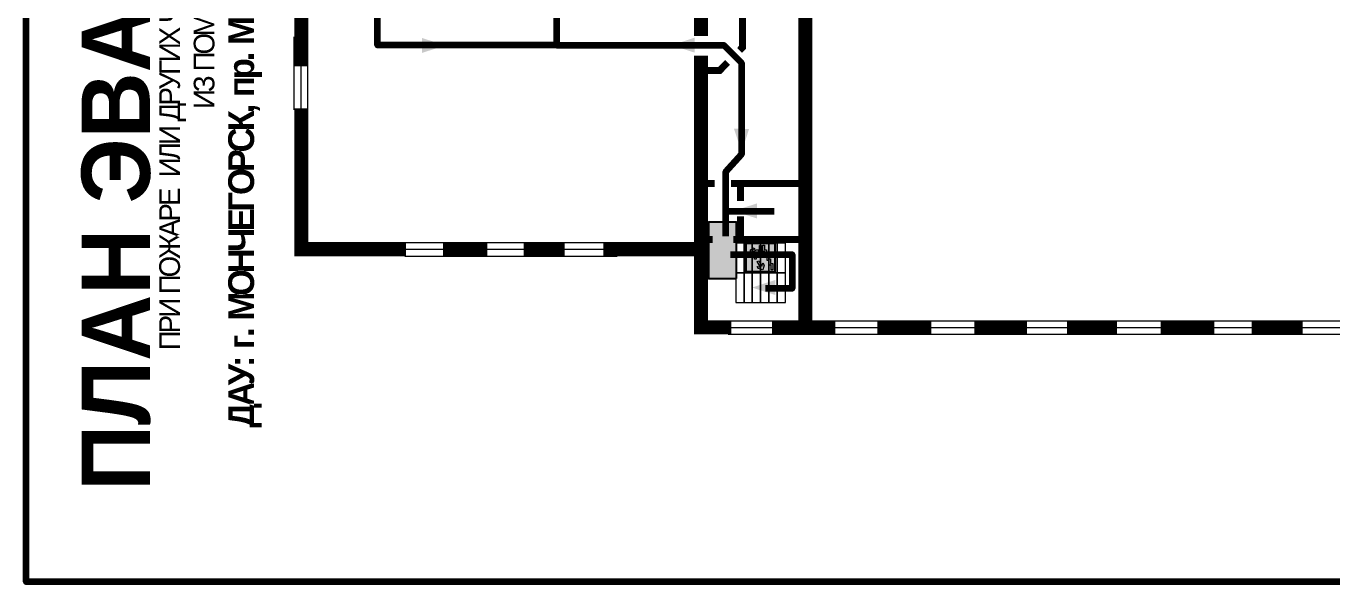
# Model space of a CAD drawing. Header units: millimetres. Extents: x 13810 to 67229, y 12374 to 21950.
# Drawn here: x 25277.2 to 25630.8, y 18687.8 to 18838.2 of the extents above; entities that cross this region are included whole.
import ezdxf

# ---------------------------------------------------------------- set-up
doc = ezdxf.new("R2010")
doc.units = ezdxf.units.MM
doc.layers.add('План_Штампы', color=7, linetype='Continuous')
doc.styles.add('обычный', font='arial.ttf')

# ---------------------------------------------------------------- blocks, each defined once
blk = doc.blocks.new('вниз 3')
at = {"lineweight": 0, "true_color": 0xffffff}
h = blk.add_hatch(color=7, dxfattribs=at)
h.dxf.hatch_style = 1
h.paths.add_polyline_path([(40997.5, -4475.69), (40997.25, -4475.28), (40995.76, -4476.15), (40995.97, -4475.23), (40995.39, -4475.56), (40995.05, -4476.83), (40996.33, -4477.17), (40996.91, -4476.83), (40996, -4476.55)], flags=0)
h.paths.add_polyline_path([(40999.81, -4473.95), (41000.22, -4473.95), (41000.64, -4474.67), (41001.03, -4474.43), (41000.46, -4473.49), (41000.42, -4473.49), (40999.43, -4473.49), (40998.68, -4473.92), (40998.68, -4474.57), (40997.88, -4474.57), (40997.88, -4475), (40999.14, -4475), (40999.14, -4474.43), (40999.14, -4474.38), (40999.59, -4475.15), (40998.72, -4475.67), (40998.72, -4477.06), (40999.24, -4477.06), (40999.24, -4475.96), (40999.95, -4475.56), (40999.95, -4476.43), (41001.61, -4476.43), (41001.61, -4475.88), (41000.47, -4475.88), (41000.47, -4475.12)], flags=0)
h.paths.add_polyline_path([(40999.2, -4473.24, 1), (40998.35, -4473.24, 1)], flags=0)
h.paths.add_polyline_path([(41000.46, -4477.26), (41001.69, -4477.26), (41001.69, -4476.84), (41000.03, -4476.84), (41000.03, -4477.39), (40998.78, -4477.39), (40998.78, -4477.95), (40997.53, -4477.95), (40997.53, -4478.5), (40996.29, -4478.5), (40996.29, -4479.06), (40995.05, -4479.06), (40995.05, -4479.48), (40995.29, -4479.48), (40996.72, -4479.48), (40996.72, -4478.92), (40997.97, -4478.92), (40997.97, -4478.36), (40999.2, -4478.36), (40999.2, -4477.81), (41000.46, -4477.81)], flags=0)
h.paths.add_polyline_path([(41002.37, -4472.17), (40994.37, -4472.17), (40994.37, -4480.17), (41002.37, -4480.17)])
h.paths.add_polyline_path([(41002.16, -4479.96), (40994.57, -4479.96), (40994.57, -4472.37), (41002.16, -4472.37)], flags=16)
h.paths.add_polyline_path([(41001.61, -4475.88), (41001.61, -4476.43), (40999.95, -4476.43), (40999.95, -4475.56), (40999.24, -4475.96), (40999.24, -4477.06), (40998.72, -4477.06), (40998.72, -4475.67), (40999.59, -4475.15), (40999.14, -4474.38), (40999.14, -4474.43), (40999.14, -4475), (40997.88, -4475), (40997.88, -4474.57), (40998.68, -4474.57), (40998.68, -4473.92), (40999.43, -4473.49), (41000.42, -4473.49), (41000.46, -4473.49), (41001.03, -4474.43), (41000.64, -4474.67), (41000.22, -4473.95), (40999.81, -4473.95), (41000.47, -4475.12), (41000.47, -4475.88)], flags=0)
h.paths.add_polyline_path([(41001.69, -4476.84), (41001.69, -4477.26), (41000.46, -4477.26), (41000.46, -4477.81), (40999.2, -4477.81), (40999.2, -4478.36), (40997.97, -4478.36), (40997.97, -4478.92), (40996.72, -4478.92), (40996.72, -4479.48), (40995.05, -4479.48), (40995.05, -4479.06), (40996.29, -4479.06), (40996.29, -4478.5), (40997.53, -4478.5), (40997.53, -4477.95), (40998.78, -4477.95), (40998.78, -4477.39), (41000.03, -4477.39), (41000.03, -4476.84)], flags=0)
h.paths.add_polyline_path([(40998.35, -4473.24, -1), (40999.2, -4473.24, -1)], flags=0)
h.paths.add_polyline_path([(40997.5, -4475.69), (40996, -4476.55), (40996.91, -4476.83), (40996.33, -4477.17), (40995.05, -4476.83), (40995.39, -4475.56), (40995.97, -4475.23), (40995.76, -4476.15), (40997.25, -4475.28)], flags=0)
at = {"lineweight": 0}
h = blk.add_hatch(color=126, dxfattribs=at)
h.dxf.hatch_style = 1
h.paths.add_polyline_path([(41002.16, -4472.37), (40994.57, -4472.37), (40994.57, -4479.96), (41002.16, -4479.96)])
h.paths.add_polyline_path([(40995.97, -4475.23), (40995.76, -4476.15), (40997.25, -4475.28), (40997.5, -4475.69), (40996, -4476.55), (40996.91, -4476.83), (40996.33, -4477.17), (40995.05, -4476.83), (40995.39, -4475.56)], flags=16)
h.paths.add_polyline_path([(40997.88, -4474.57), (40998.68, -4474.57), (40998.68, -4473.92), (40999.43, -4473.49), (41000.42, -4473.49), (41000.46, -4473.49), (41001.03, -4474.43), (41000.64, -4474.67), (41000.22, -4473.95), (40999.81, -4473.95), (41000.47, -4475.12), (41000.47, -4475.88), (41001.61, -4475.88), (41001.61, -4476.43), (40999.95, -4476.43), (40999.95, -4475.56), (40999.24, -4475.96), (40999.24, -4477.06), (40998.72, -4477.06), (40998.72, -4475.67), (40999.59, -4475.15), (40999.14, -4474.38), (40999.14, -4474.43), (40999.14, -4475), (40997.88, -4475)], flags=16)
h.paths.add_polyline_path([(40998.35, -4473.24, -1), (40999.2, -4473.24, -1)], flags=16)
h.paths.add_polyline_path([(40997.53, -4477.95), (40998.78, -4477.95), (40998.78, -4477.39), (41000.03, -4477.39), (41000.03, -4476.84), (41001.69, -4476.84), (41001.69, -4477.26), (41000.46, -4477.26), (41000.46, -4477.81), (40999.2, -4477.81), (40999.2, -4478.36), (40997.97, -4478.36), (40997.97, -4478.92), (40996.72, -4478.92), (40996.72, -4479.48), (40995.05, -4479.48), (40995.05, -4479.06), (40996.29, -4479.06), (40996.29, -4478.5), (40997.53, -4478.5)], flags=16)
at = {"lineweight": 0, "true_color": 0xffffff}
h = blk.add_hatch(color=7, dxfattribs=at)
h.dxf.hatch_style = 1
h.paths.add_polyline_path([(40999.2, -4473.24, 1), (40998.35, -4473.24, 1)])
h.paths.add_polyline_path([(40999.81, -4473.95), (41000.22, -4473.95), (41000.64, -4474.67), (41001.03, -4474.43), (41000.46, -4473.49), (41000.42, -4473.49), (40999.43, -4473.49), (40998.68, -4473.92), (40998.68, -4474.57), (40997.88, -4474.57), (40997.88, -4475), (40999.14, -4475), (40999.14, -4474.43), (40999.14, -4474.38), (40999.59, -4475.15), (40998.72, -4475.67), (40998.72, -4477.06), (40999.24, -4477.06), (40999.24, -4475.96), (40999.95, -4475.56), (40999.95, -4476.43), (41001.61, -4476.43), (41001.61, -4475.88), (41000.47, -4475.88), (41000.47, -4475.12)])
h.paths.add_polyline_path([(40999.2, -4477.81), (41000.46, -4477.81), (41000.46, -4477.26), (41001.69, -4477.26), (41001.69, -4476.84), (41000.03, -4476.84), (41000.03, -4477.39), (40998.78, -4477.39), (40998.78, -4477.95), (40997.53, -4477.95), (40997.53, -4478.5), (40996.29, -4478.5), (40996.29, -4479.06), (40995.05, -4479.06), (40995.05, -4479.48), (40995.29, -4479.48), (40996.72, -4479.48), (40996.72, -4478.92), (40997.97, -4478.92), (40997.97, -4478.36), (40999.2, -4478.36)])
h.paths.add_polyline_path([(40997.5, -4475.69), (40997.25, -4475.28), (40995.76, -4476.15), (40995.97, -4475.23), (40995.39, -4475.56), (40995.05, -4476.83), (40996.33, -4477.17), (40996.91, -4476.83), (40996, -4476.55)])
at = {"color": 126, "lineweight": 0}
for points in [[(40994.37, -4472.17), (41002.37, -4472.17), (41002.37, -4480.17), (40994.37, -4480.17)], [(40994.57, -4472.37), (41002.16, -4472.37), (41002.16, -4479.96), (40994.57, -4479.96)]]:
    blk.add_lwpolyline(points, close=True, dxfattribs=at)
for points in [[(40995.05, -4476.83), (40995.39, -4475.56), (40995.97, -4475.23), (40995.76, -4476.15), (40997.25, -4475.28), (40997.5, -4475.69), (40996, -4476.55), (40996.91, -4476.83), (40996.33, -4477.17), (40995.05, -4476.83)], [(40999.14, -4474.43), (40999.14, -4475), (40997.88, -4475), (40997.88, -4474.57), (40998.68, -4474.57), (40998.68, -4473.92), (40999.43, -4473.49), (41000.42, -4473.49), (41000.46, -4473.49), (41001.03, -4474.43), (41000.64, -4474.67), (41000.22, -4473.95), (40999.81, -4473.95), (41000.47, -4475.12), (41000.47, -4475.88), (41001.61, -4475.88), (41001.61, -4476.43), (40999.95, -4476.43), (40999.95, -4475.56), (40999.24, -4475.96), (40999.24, -4477.06), (40998.72, -4477.06), (40998.72, -4475.67), (40999.59, -4475.15), (40999.14, -4474.38), (40999.14, -4474.43)], [(40995.29, -4479.48), (40995.05, -4479.48), (40995.05, -4479.06), (40996.29, -4479.06), (40996.29, -4478.5), (40997.53, -4478.5), (40997.53, -4477.95), (40998.78, -4477.95), (40998.78, -4477.39), (41000.03, -4477.39), (41000.03, -4476.84), (41001.69, -4476.84), (41001.69, -4477.26), (41000.46, -4477.26), (41000.46, -4477.81), (40999.2, -4477.81), (40999.2, -4478.36), (40997.97, -4478.36), (40997.97, -4478.92), (40996.72, -4478.92), (40996.72, -4479.48), (40995.05, -4479.48)]]:
    blk.add_lwpolyline(points, dxfattribs=at)
blk.add_circle((40998.77, -4473.24), 0.426, dxfattribs=at)
blk = doc.blocks.new('A$C7B4425F7')
at = {"true_color": 0xffffff}
blk.add_hatch(color=7, dxfattribs=at).paths.add_polyline_path([(0, 0), (-16, 0), (-16, -8), (0, -8)])
h = blk.add_hatch(color=126)
h.paths.add_polyline_path([(-0.2, -0.2), (-15.8, -0.2), (-15.8, -7.8), (-0.2, -7.8)])
h.paths.add_polyline_path([(-11.76, -2.03), (-11.76, -3.66), (-11.17, -3.66, -0.568275), (-11.17, -6.18), (-12.58, -6.18), (-12.58, -2.03)], flags=16)
h.paths.add_polyline_path([(-13.33, -4.12, -0.495768), (-13.59, -6.18), (-15.03, -6.18), (-15.03, -2.03), (-13.59, -2.03, -0.487973)], flags=16)
h.paths.add_polyline_path([(-10.25, -2.03), (-9.48, -2.03), (-9.48, -6.18), (-10.25, -6.18)], flags=16)
h.paths.add_polyline_path([(-13.84, -3.69), (-14.24, -3.69), (-14.24, -3.03), (-13.9, -3.03, -0.692621)], flags=0)
h.paths.add_polyline_path([(-9.15, -2.03), (-8.4, -2.03), (-8.04, -3.07), (-7.68, -2.03), (-6.93, -2.03), (-7.64, -4.1), (-6.93, -6.18), (-7.68, -6.18), (-8.04, -5.14), (-8.4, -6.18), (-9.15, -6.18), (-8.44, -4.1)], flags=16)
h.paths.add_polyline_path([(-11.76, -4.46), (-11.42, -4.46, -0.692621), (-11.36, -5.12), (-11.76, -5.12)], flags=0)
h.paths.add_polyline_path([(-13.9, -5.2), (-14.24, -5.2), (-14.24, -4.55), (-13.84, -4.55, -0.708038)], flags=0)
edge = h.paths.add_edge_path(flags=16)
edge.add_ellipse((-5.51, -4.08), major_axis=(0, 2.05), ratio=0.586184, start_angle=0, end_angle=360)
edge = h.paths.add_edge_path(flags=0)
edge.add_ellipse((-5.51, -4.08), major_axis=(0, 1.14), ratio=0.454828, start_angle=0, end_angle=360)
h.paths.add_polyline_path([(-4.13, -4.96, 0.377264), (-3.48, -4.52, 0.0555), (-3.16, -2.03), (-1.66, -2.03), (-1.66, -4.96), (-0.96, -4.96), (-0.96, -7.01), (-1.75, -7.01), (-1.75, -6.18), (-3.3, -6.18), (-3.3, -7.02), (-4.13, -7.02)], flags=16)
h.paths.add_polyline_path([(-2.73, -2.91), (-2.28, -2.91), (-2.28, -4.96), (-3.05, -4.96, 0.079136)], flags=0)
at = {"color": 126}
blk.add_lwpolyline([(-16, -8), (0, -8), (0, 0), (-16, 0)], close=True, dxfattribs=at)

msp = doc.modelspace()

# ---------------------------------------------------------------- linework, layer by layer
at = {"color": 2, "lineweight": 100}
msp.add_lwpolyline([(25277.24, 19082.83), (25877.24, 19082.83), (25877.24, 18687.83), (25277.24, 18687.83)], close=True, dxfattribs=at)
at = {"color": 126, "lineweight": 100, "true_color": 0x008754}
for points in [[(25420.81, 18860.05), (25420.81, 18833.1), (25372.41, 18833.1), (25372.41, 18863.83)], [(25420.81, 18833.1), (25466.16, 18833.1), (25470.95, 18828.32), (25470.95, 18803.45), (25466.57, 18798.72), (25466.57, 18781.39)], [(25466.57, 18788.16), (25479.77, 18788.16)], [(25467.98, 18776.42), (25484.66, 18776.42), (25484.66, 18767.25), (25477.39, 18767.25)]]:
    msp.add_lwpolyline(points, dxfattribs=at)
at = {"lineweight": 0}
for points, const_width in [([(25351.71, 18845.16), (25351.71, 18827.33)], 3.8), ([(25459.95, 18845.16), (25459.95, 18835.5)], 3.8), ([(25488.17, 18845.16), (25488.17, 18756.7)], 3.8), ([(25459.95, 18777.85), (25459.95, 18830.19)], 3.8), ([(25351.71, 18815.93), (25351.71, 18777.85), (25380.08, 18777.85)], 3.8), ([(25460.56, 18795.64), (25463.65, 18795.64)], 1.9), ([(25468.04, 18795.64), (25487.54, 18795.64), (25470.63, 18795.64), (25470.63, 18790.9)], 1.9), ([(25470.63, 18786.73), (25470.63, 18780.54)], 1.9), ([(25390.12, 18777.85), (25402.12, 18777.85)], 3.8), ([(25411.92, 18777.85), (25423.05, 18777.85)], 3.8), ([(25433.51, 18777.85), (25459.95, 18777.85), (25459.95, 18756.7), (25468.14, 18756.7)], 3.8), ([(25460.27, 18780.47), (25463.15, 18780.47)], 1.9), ([(25468.69, 18780.47), (25487.54, 18780.47)], 1.9), ([(25479.22, 18756.7), (25496.29, 18756.7)], 3.8), ([(25507.68, 18756.7), (25522.29, 18756.7)], 3.8), ([(25533.98, 18756.7), (25548.19, 18756.7)], 3.8), ([(25559.03, 18756.7), (25572.58, 18756.7)], 3.8), ([(25584.4, 18756.7), (25598.93, 18756.7)], 3.8), ([(25609.03, 18756.7), (25622.82, 18756.7)], 3.8)]:
    msp.add_lwpolyline(points, dxfattribs=dict(at, const_width=const_width))
at = {"lineweight": 0, "const_width": 1.9, "elevation": 1.9}
for points in [[(25470.41, 18831.65), (25471.22, 18832.47), (25471.22, 18844.47)], [(25459.85, 18826.23), (25465.01, 18826.23), (25467.15, 18828.39)]]:
    msp.add_lwpolyline(points, dxfattribs=at)
at = {"lineweight": 0}
for points in [[(25349.83, 18815.53), (25349.83, 18835.27)], [(25351.71, 18815.93), (25351.71, 18835.68)], [(25351.71, 18815.93), (25351.71, 18835.68)], [(25353.49, 18815.46), (25353.49, 18835.2)], [(25379.96, 18779.68), (25437.44, 18779.68)], [(25379.79, 18776), (25437.27, 18776)], [(25380.08, 18777.85), (25437.56, 18777.85)], [(25467.91, 18758.5), (25669.89, 18758.5)], [(25467.32, 18754.89), (25669.3, 18754.89)], [(25468.14, 18756.7), (25670.12, 18756.7)]]:
    msp.add_lwpolyline(points, dxfattribs=at)
for points in [[(25469.36, 18771.44), (25471.6, 18771.44), (25471.6, 18779.45), (25469.36, 18779.45)], [(25471.6, 18771.44), (25473.84, 18771.44), (25473.84, 18779.45), (25471.6, 18779.45)], [(25473.84, 18771.44), (25476.08, 18771.44), (25476.08, 18779.45), (25473.84, 18779.45)], [(25476.08, 18771.44), (25478.32, 18771.44), (25478.32, 18779.45), (25476.08, 18779.45)], [(25478.32, 18771.44), (25480.56, 18771.44), (25480.56, 18779.45), (25478.32, 18779.45)], [(25480.56, 18771.44), (25482.8, 18771.44), (25482.8, 18779.45), (25480.56, 18779.45)], [(25469.36, 18763.44), (25471.6, 18763.44), (25471.6, 18771.44), (25469.36, 18771.44)], [(25471.6, 18763.44), (25473.84, 18763.44), (25473.84, 18771.44), (25471.6, 18771.44)], [(25473.84, 18763.44), (25476.08, 18763.44), (25476.08, 18771.44), (25473.84, 18771.44)], [(25476.08, 18763.44), (25478.32, 18763.44), (25478.32, 18771.44), (25476.08, 18771.44)], [(25478.32, 18763.44), (25480.56, 18763.44), (25480.56, 18771.44), (25478.32, 18771.44)], [(25480.56, 18763.44), (25482.8, 18763.44), (25482.8, 18771.44), (25480.56, 18771.44)]]:
    msp.add_lwpolyline(points, close=True, dxfattribs=at)
at = {"layer": 'План_Штампы', "color": 126, "true_color": 0x008754}
for points in [[(25384.38, 18830.93), (25384.39, 18835.01), (25390.65, 18833)], [(25458.26, 18835.11), (25458.25, 18831.03), (25452, 18833.04)], [(25468.9, 18810.42), (25472.98, 18810.41), (25470.96, 18804.15)], [(25475.09, 18790.24), (25475.09, 18786.16), (25468.83, 18788.18)], [(25480.06, 18769.53), (25480.06, 18765.45), (25473.8, 18767.46)]]:
    msp.add_solid(points, dxfattribs=at)

# ---------------------------------------------------------------- block references
at = {"color": 126, "true_color": 0x008754, "rotation": 90}
msp.add_blockref('вниз 3', (20999.89, -22222.77), dxfattribs=at)
at = {"layer": 'План_Штампы', "xscale": 0.95, "yscale": 0.95, "zscale": 0.95, "rotation": 90}
msp.add_blockref('A$C7B4425F7', (25462, 18785.14), dxfattribs=at)

# ---------------------------------------------------------------- texts
at = {"color": 0, "lineweight": 0, "insert": (25317.84, 18842.39), "char_height": 7, "width": 449.2158, "attachment_point": 5, "rotation": 90, "style": 'обычный'}
msp.add_mtext('{\\fArial Black|b1|i0|c204|p34;\\H2x;\\T0.85;  \\fArial Narrow|b0|i0|c204|p34;\\H0.8x;\\W0.9;\\P\\fProxima Nova Rg|b0|i0|c204|p2;\\H0.5x;\\W1;\\C256;ПРИ ПОЖАРЕ  ИЛИ ДРУГИХ ЧРЕЗВЫЧАЙНЫХ СИТУАЦИЯХ  \\PИЗ ПОМЕЩЕНИЙ \\fProxima Nova Rg|b1|i0|c204|p2;\\H1.25x;\\PДАУ: г. МОНЧЕГОРСК, пр. МЕТАЛЛУРГОВ,  д. 25,  2 ЭТАЖ}', dxfattribs=at)
at = {"lineweight": 0, "insert": (25292.25, 18712.5), "char_height": 18.5, "width": 444.5011, "attachment_point": 1, "rotation": 90, "style": 'обычный'}
msp.add_mtext('{\\fProxima Nova Rg|b1|i0|c204|p2;ПЛАН ЭВАКУАЦИИ}', dxfattribs=at)

doc.saveas('drawing.dxf')
